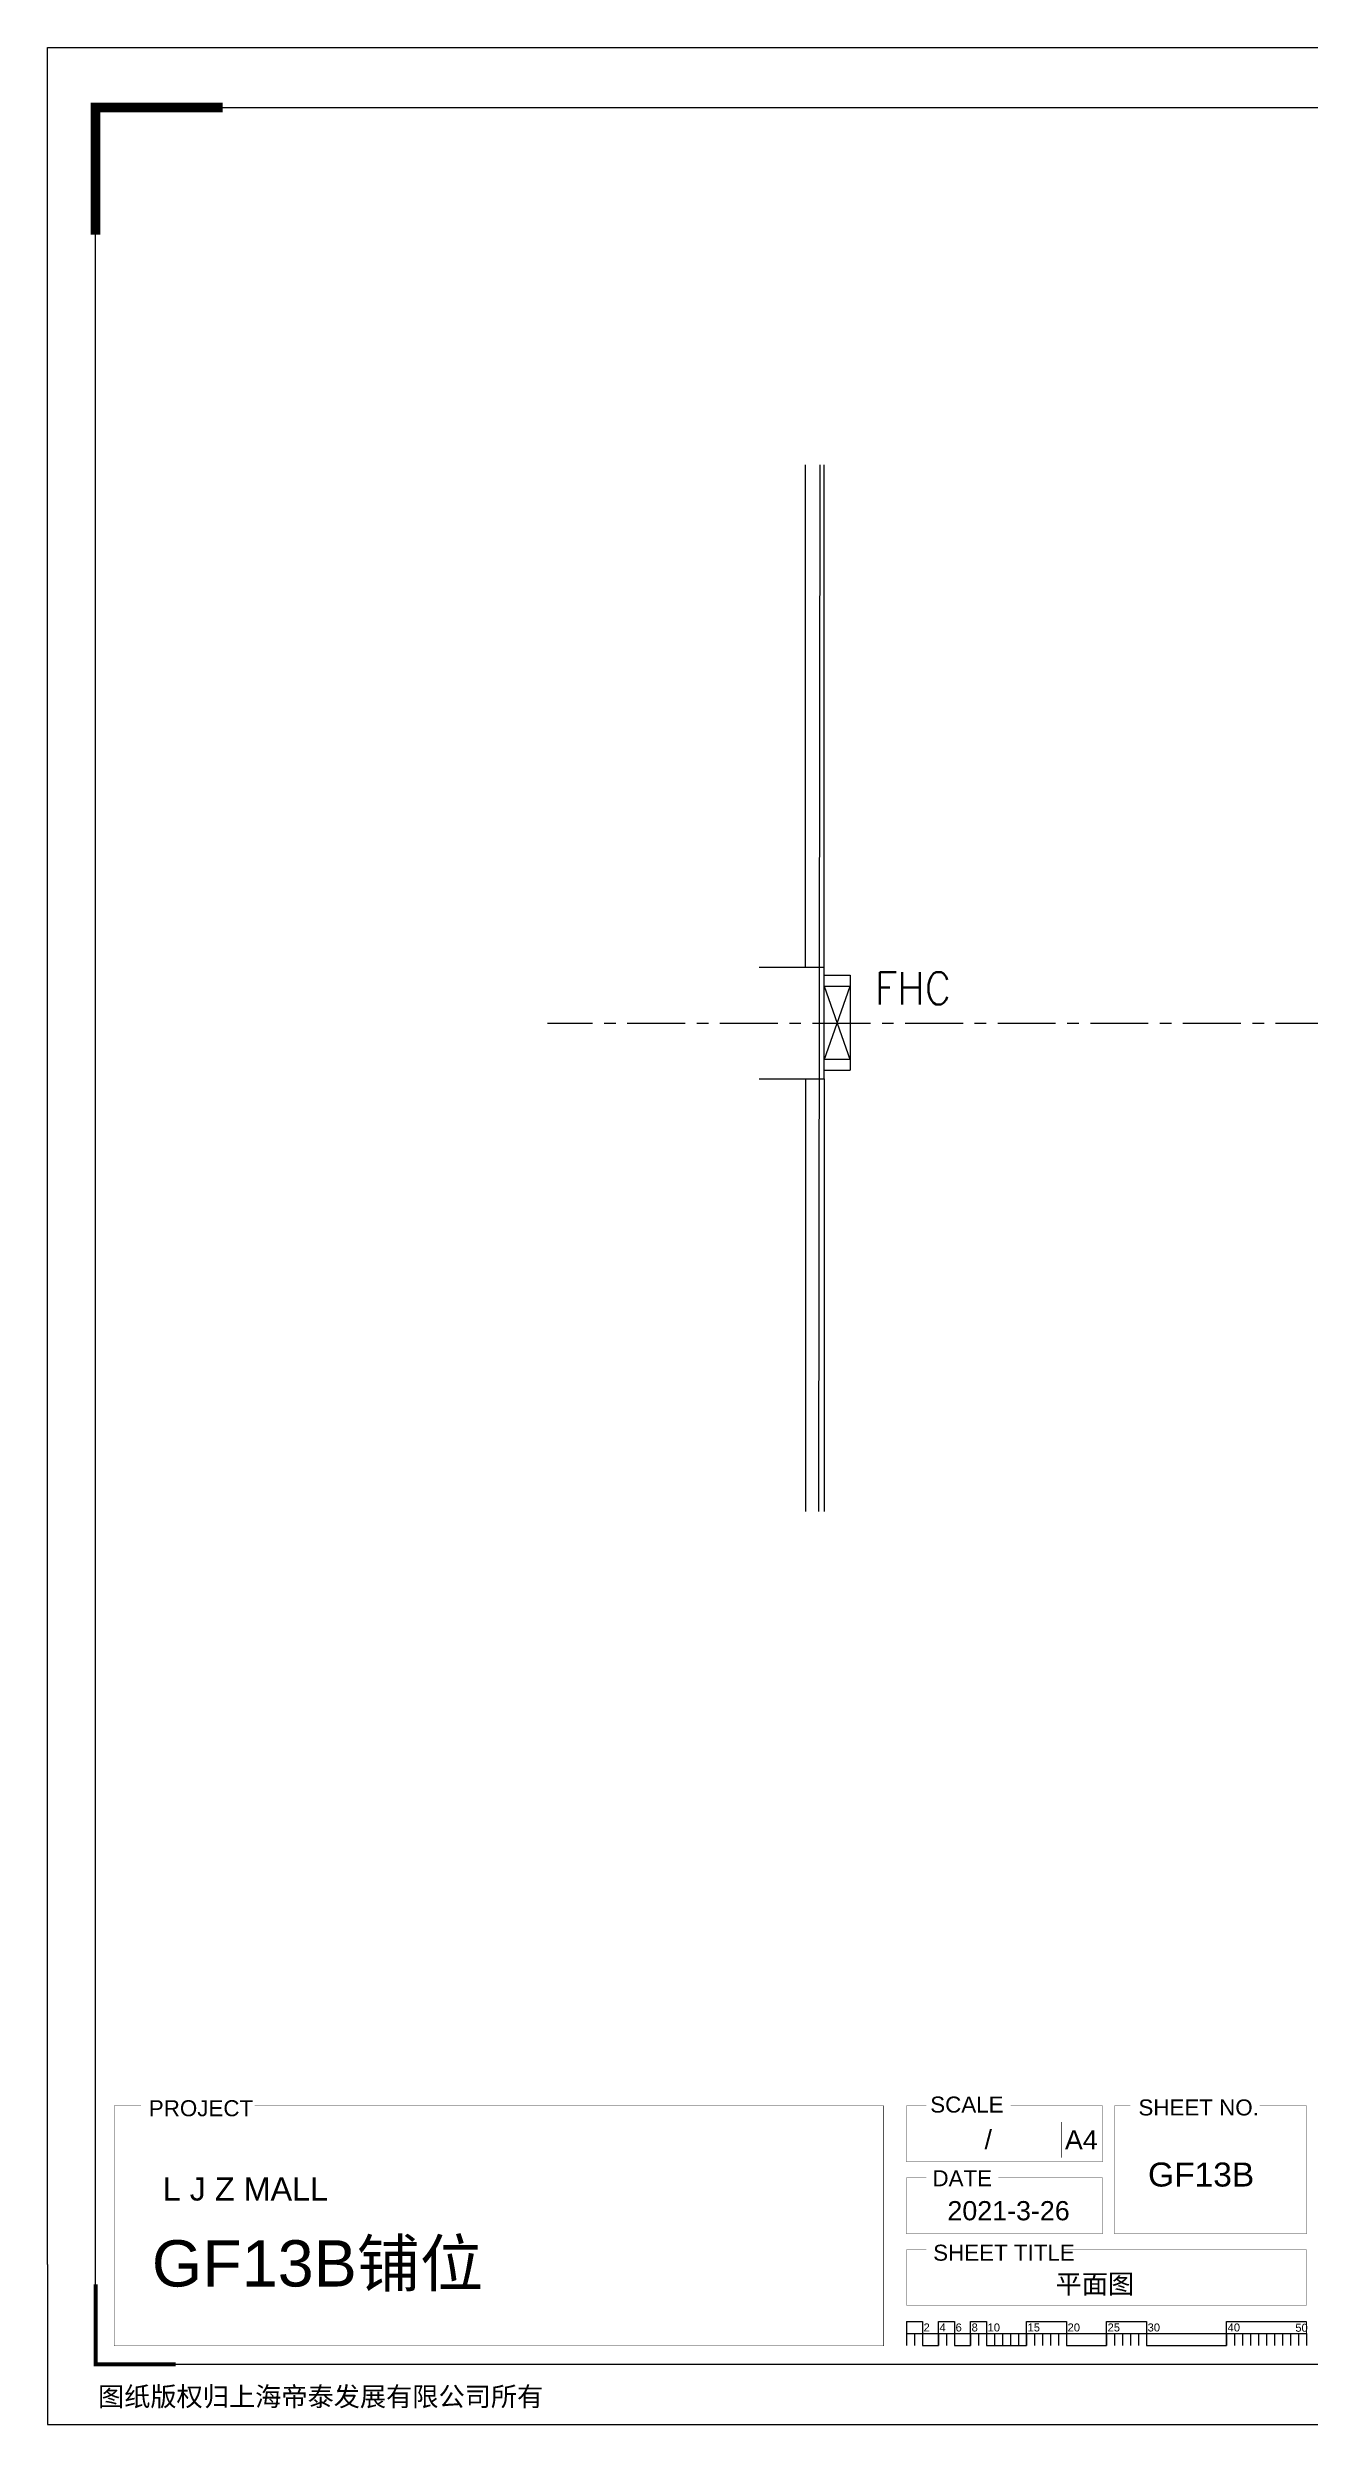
# Model space of a CAD drawing. Header units: inches. Extents: x -17552 to 18736, y -11730 to 13931.
# Drawn here: x -17552 to -3925, y -11730 to 13931 of the extents above; entities that cross this region are included whole.
import ezdxf
from ezdxf.enums import TextEntityAlignment as Align

# ---------------------------------------------------------------- set-up
doc = ezdxf.new("R2010")
doc.units = ezdxf.units.IN
doc.header["$MEASUREMENT"] = 0
doc.linetypes.add('CENTER', pattern=[2, 1.25, -0.25, 0.25, -0.25])
for name, color, linetype in [('HS-CURVE-PAVE-JNT', 1, 'Continuous'), ('L01-TXT-200', 7, 'Continuous'), ('轴线', 10, 'CENTER')]:
    doc.layers.add(name, color=color, linetype=linetype)
doc.layers.add('租户合同线', color=5, linetype='Continuous', lineweight=50)
doc.styles.add('SIMPLEX', font='SIMPLEX.shx', dxfattribs={"width": 0.9})
doc.styles.get("Standard").update_dxf_attribs({"font": 'arial.ttf'})

msp = doc.modelspace()

# ---------------------------------------------------------------- linework, layer by layer
at = {"color": 8}
msp.add_line((-8277.19846310627, -10748.45333171812), (-3957.198463106266, -10748.45333171812), dxfattribs=at)
for points in [[(-17552.16863536707, -10001.75728390326), (-17552.16863536707, 13931.04271609674), (17007.83136463294, 13931.04271609674)], [(-17552.16863536707, -10001.75728390326), (-17552.16863536707, -11729.75728390326), (17007.83136463294, -11729.75728390326)], [(-8277.19846310627, -10618.85333171812), (-8277.19846310627, -10878.05333171812)], [(-8104.39846310627, -10748.45333171812), (-8104.39846310627, -10878.05333171812)], [(-6549.198463106266, -10748.45333171812), (-6549.198463106266, -10878.05333171812)], [(-6117.198463106266, -10748.45333171812), (-6117.198463106266, -10878.05333171812)], [(-3957.198463106266, -10748.45333171812), (-3957.198463106266, -10878.05333171812)]]:
    msp.add_lwpolyline(points)
for points, const_width in [([(-17033.76863536707, 11910.80506903993), (-17033.76863536707, 13283.04271609674), (-15661.53098831026, 13283.04271609674)], 103.68), ([(-15315.0176679323, -8290.286004608583), (-8523.645984424744, -8290.286004608583), (-8523.645984424744, -10881.75728390326), (-16833.76863536706, -10881.75728390326), (-16833.76863536706, -8290.286004608583), (-16544.08984407612, -8290.286004608583)], 4.319999999999999), ([(-7150.614905479433, -8290.286004608583), (-6160.398463106278, -8290.286004608583), (-6160.398463106278, -8895.086004608582), (-8277.19846310627, -8895.086004608582), (-8277.19846310627, -8290.286004608583), (-8061.198463106266, -8290.286004608583)], 4.319999999999999), ([(-6604.837970517401, -8463.625941299664), (-6604.837970517401, -8848.762907819962)], 4.319999999999999), ([(-4463.175823679856, -8290.286004608583), (-3957.198463106266, -8290.286004608583), (-3957.198463106317, -9672.686004608584), (-6030.798463106148, -9672.686004608584), (-6030.798463106112, -8290.286004608583), (-5857.998463106109, -8290.286004608583)], 4.319999999999999), ([(-7285.418144608375, -9067.886004608585), (-6160.398463106278, -9067.886004608585), (-6160.398463106278, -9672.686004608584), (-8277.19846310627, -9672.686004608584), (-8277.19846310627, -9067.886004608585), (-8061.198463106266, -9067.886004608585)], 4.319999999999999), ([(-6596.324886189519, -9845.48600460859), (-3957.198463106266, -9845.486004608583), (-3957.198463106266, -10441.50036169359), (-8277.19846310627, -10441.5003616936), (-8277.19846310627, -9845.48600460859), (-8061.198463106266, -9845.48600460859)], 4.319999999999999), ([(-17033.76863536707, -10217.75728390326), (-17033.76863536707, -11081.75728390326), (-16169.76863536707, -11081.75728390326)], 43.2), ([(-8104.39846310627, -10618.85333171812), (-8104.39846310627, -10748.45333171812)], 8.639999999999999), ([(-7931.598463106271, -10618.85333171812), (-7931.598463106271, -10748.45333171812)], 8.639999999999999), ([(-7758.798463106272, -10618.85333171812), (-7758.798463106272, -10748.45333171812)], 8.639999999999999), ([(-7585.998463106276, -10618.85333171812), (-7585.998463106276, -10748.45333171812)], 8.639999999999999), ([(-7413.198463106266, -10618.85333171812), (-7413.198463106266, -10748.45333171812)], 8.639999999999999), ([(-6981.198463106266, -10618.85333171812), (-6981.198463106266, -10748.45333171812)], 8.639999999999999), ([(-6549.198463106266, -10618.85333171812), (-6549.198463106266, -10748.45333171812)], 8.639999999999999), ([(-6117.198463106266, -10618.85333171812), (-6117.198463106266, -10748.45333171812)], 8.639999999999999), ([(-5685.198463106266, -10618.85333171812), (-5685.198463106266, -10748.45333171812)], 8.639999999999999), ([(-4821.198463106266, -10618.85333171812), (-4821.198463106266, -10748.45333171812)], 8.639999999999999), ([(-3957.198463106266, -10618.85333171812), (-3957.198463106266, -10748.45333171812)], 8.639999999999999)]:
    msp.add_lwpolyline(points, dxfattribs=dict(const_width=const_width))
msp.add_lwpolyline([(-17033.76863536707, 13283.04271609674), (18217.43136463294, 13283.04271609675), (18217.43136463294, -11081.75728390326), (-17033.76863536707, -11081.75728390326)], close=True)
for points in [[(-8277.19846310627, -10618.85333171812), (-8104.39846310627, -10618.85333171812), (-8104.39846310627, -10878.05333171812), (-7931.598463106271, -10878.05333171812), (-7931.598463106271, -10618.85333171812), (-7758.798463106272, -10618.85333171812), (-7758.798463106272, -10878.05333171812), (-7585.998463106276, -10878.05333171812), (-7585.998463106276, -10618.85333171812), (-7413.198463106266, -10618.85333171812), (-7413.198463106266, -10878.05333171812), (-6981.198463106266, -10878.05333171812), (-6981.198463106266, -10618.85333171812), (-6549.198463106266, -10618.85333171812), (-6549.198463106266, -10878.05333171812), (-6117.198463106266, -10878.05333171812), (-6117.198463106266, -10618.85333171812), (-5685.198463106266, -10618.85333171812), (-5685.198463106266, -10878.05333171812), (-4821.198463106266, -10878.05333171812), (-4821.198463106266, -10618.85333171812), (-3957.198463106266, -10618.85333171812)], [(-8190.798463106272, -10748.45333171812), (-8190.798463106272, -10878.05333171812)], [(-7931.598463106271, -10748.45333171812), (-7931.598463106271, -10878.05333171812)], [(-7845.198463106266, -10748.45333171812), (-7845.198463106266, -10878.05333171812)], [(-7758.798463106272, -10748.45333171812), (-7758.798463106272, -10878.05333171812)], [(-7585.998463106276, -10748.45333171812), (-7585.998463106276, -10878.05333171812)], [(-7499.598463106271, -10748.45333171812), (-7499.598463106271, -10878.05333171812)], [(-7413.198463106266, -10748.45333171812), (-7413.198463106266, -10878.05333171812)], [(-7326.798463106272, -10748.45333171812), (-7326.798463106272, -10878.05333171812)], [(-7240.39846310627, -10748.45333171812), (-7240.39846310627, -10878.05333171812)], [(-7153.998463106276, -10748.45333171812), (-7153.998463106276, -10878.05333171812)], [(-7067.598463106271, -10748.45333171812), (-7067.598463106271, -10878.05333171812)], [(-6981.198463106266, -10748.45333171812), (-6981.198463106266, -10878.05333171812)], [(-6894.798463106265, -10748.45333171812), (-6894.798463106265, -10878.05333171812)], [(-6808.398463106278, -10748.45333171812), (-6808.398463106278, -10878.05333171812)], [(-6721.998463106276, -10748.45333171812), (-6721.998463106276, -10878.05333171812)], [(-6635.598463106267, -10748.45333171812), (-6635.598463106267, -10878.05333171812)], [(-6030.798463106265, -10748.45333171812), (-6030.798463106265, -10878.05333171812)], [(-5944.398463106278, -10748.45333171812), (-5944.398463106278, -10878.05333171812)], [(-5857.998463106269, -10748.45333171812), (-5857.998463106269, -10878.05333171812)], [(-5771.598463106267, -10748.45333171812), (-5771.598463106267, -10878.05333171812)], [(-5685.198463106266, -10748.45333171812), (-5685.198463106266, -10878.05333171812)], [(-4821.198463106266, -10748.45333171812), (-4821.198463106266, -10878.05333171812)], [(-4734.798463106265, -10748.45333171812), (-4734.798463106265, -10878.05333171812)], [(-4648.398463106278, -10748.45333171812), (-4648.398463106278, -10878.05333171812)], [(-4561.998463106269, -10748.45333171812), (-4561.998463106269, -10878.05333171812)], [(-4475.598463106267, -10748.45333171812), (-4475.598463106267, -10878.05333171812)], [(-4389.198463106266, -10748.45333171812), (-4389.198463106266, -10878.05333171812)], [(-4302.798463106265, -10748.45333171812), (-4302.798463106265, -10878.05333171812)], [(-4216.398463106278, -10748.45333171812), (-4216.398463106278, -10878.05333171812)], [(-4129.998463106269, -10748.45333171812), (-4129.998463106269, -10878.05333171812)], [(-4043.598463106267, -10748.45333171812), (-4043.598463106267, -10878.05333171812)]]:
    msp.add_lwpolyline(points, dxfattribs=at)
at = {"layer": 'HS-CURVE-PAVE-JNT', "color": 0}
for p, q in [((-9366.333314199699, 3997.529649483593), (-9366.333314199233, 9424.916387545498)), ((-9166.333314199699, 3997.529649483593), (-9166.333314199233, 9424.916387545498)), ((-9166.333314199699, 3917.529649483127), (-8886.333314199699, 3917.52964948336)), ((-8886.333314199699, 3917.52964948336), (-8886.333314199699, 2889.829842133535)), ((-9166.333314199699, 2997.52964948336), (-8886.333314199699, 3797.529649483127)), ((-9166.333314199699, 3797.529649483127), (-8886.333314199699, 2997.52964948336)), ((-9166.333314199699, 3797.529649483127), (-8886.333314199699, 3797.529649483127)), ((-9166.333314199699, 3009.829842133535), (-8886.333314199699, 3009.829842133768)), ((-9166.333314199699, 2889.829842133535), (-8886.333314199699, 2889.829842133535)), ((-9366.333314199699, 2797.52964948336), (-9366.333314199233, -1871.898580694018)), ((-9166.333314199699, 2797.52964948336), (-9166.333314199233, -1871.898580694018))]:
    msp.add_line(p, q, dxfattribs=at)
msp.add_lwpolyline([(-9868.014633975225, 2797.52964948336), (-9166.333314199699, 2797.52964948336), (-9166.333314199699, 3997.52964948336), (-9868.014633975225, 3997.52964948336)], dxfattribs=at)
at = {"layer": '租户合同线', "color": 7, "lineweight": -3}
msp.add_lwpolyline([(-9210.893755777972, 9424.916387545498), (-9228.069615733111, -1871.898580694018)], dxfattribs=at)
at = {"layer": '轴线', "ltscale": 500}
msp.add_line((9333.666685800286, 3396.529795433945), (-12153.86674606003, 3396.529795433945), dxfattribs=at)

# ---------------------------------------------------------------- texts
for s, height, p in [('SCALE', 172.8, (-8020.191706467878, -8362.689373020965)), ('PROJECT', 172.8, (-16458.25397287741, -8402.134524904732)), ('SHEET NO.', 172.8, (-5772.50017339208, -8393.545109695571)), ('A4', 207.3599999999999, (-6566.118700193598, -8760.88804815781)), ('DATE', 172.8, (-7996.514383941023, -9158.086437983546)), ('SHEET TITLE', 172.8, (-7988.753634245695, -9961.830647508354)), ('2', 86.4, (-8092.578859653266, -10725.74056157996)), ('4', 86.4, (-7919.778859653255, -10725.74056157996)), ('6', 86.4, (-7746.97885965326, -10725.74056157996)), ('8', 86.4, (-7574.178859653261, -10725.74056157996)), ('10', 86.4, (-7401.378859653261, -10725.74056157996)), ('15', 86.4, (-6969.378859653261, -10725.74056157996)), ('20', 86.4, (-6537.378859653254, -10725.74056157996)), ('25', 86.4, (-6105.378859653254, -10725.74056157996)), ('30', 86.4, (-5673.378859653254, -10725.74056157996)), ('40', 86.4, (-4809.378859653254, -10725.74056157996)), ('50', 86.4, (-4078.064405258912, -10728.82685972852)), ('图纸版权归上海帝泰发展有限公司所有', 207.3599999999999, (-17007.28484740866, -11531.9672255097))]:
    msp.add_text(s, height=height).set_placement(p)
at = {"insert": (-16308.09763489192, -9062.603861823709), "char_height": 250, "attachment_point": 1}
msp.add_mtext_dynamic_manual_height_columns('L J Z MALL', width=6808.082280312083, gutter_width=1, heights=[0], dxfattribs=at)
for tag, text, p in [('/', 'AS NOTED', (-7353.607252397342, -8757.664620980702)), ('2021-3-26', '2020-7-22', (-6514.299728822538, -9525.679456871147))]:
    msp.add_attdef(tag, text=text, height=207.3599999999999).set_placement(p, align=Align.RIGHT)
for tag, p, s, height in [('GF13B', (-5668.874524528896, -9161.181977511062), 'SHEET NO.', 259.2), ('GF13B铺位', (-16425.22122503262, -10240.57885802068), '###############', 500), ('平面图', (-6667.071376035317, -10316.41645594197), 'SHEET-TITLE', 207.3599999999999)]:
    msp.add_attdef(tag, p, s, height=height)
at = {"layer": 'L01-TXT-200', "style": 'SIMPLEX', "width": 0.9}
msp.add_text('FHC ', height=350, dxfattribs=at).set_placement((-8619.647691705031, 3599.4854914647))

doc.saveas('drawing.dxf')
